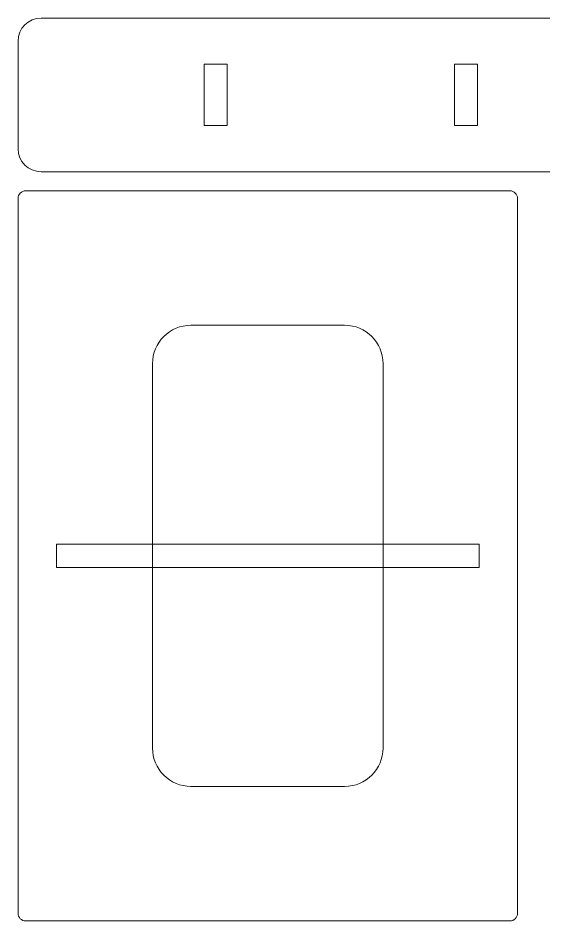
# Model space of a CAD drawing. Header units: millimetres. Extents: x -295 to 213, y -77 to 90.
# Drawn here: x -67.2 to 1.2, y -29.9 to 87.5 of the extents above; entities that cross this region are included whole.
import ezdxf

# ---------------------------------------------------------------- set-up
doc = ezdxf.new("R2010")
doc.units = ezdxf.units.MM
doc.header["$MEASUREMENT"] = 0
doc.layers.add('Layer 1', color=7, linetype='Continuous')

msp = doc.modelspace()

# ---------------------------------------------------------------- linework, layer by layer
at = {"layer": 'Layer 1', "color": 240, "lineweight": 9}
for points in [[(-64.2344, 87.5319), (-65.8866, 87.5319), (-67.2342, 86.1842), (-67.2342, 84.5319)], [(13.7657, 87.5319), (13.7657, 87.5319), (-64.2344, 87.5319), (-64.2344, 87.5319)], [(-67.2342, 84.5319), (-67.2342, 84.5319), (-67.2342, 70.5319), (-67.2342, 70.5319)], [(-67.2342, 70.5319), (-67.2342, 68.8796), (-65.8866, 67.5319), (-64.2344, 67.5319)], [(-64.2344, 67.5319), (-64.2344, 67.5319), (13.7657, 67.5319), (13.7657, 67.5319)], [(-66.2343, 65.0648), (-66.7852, 65.0648), (-67.2342, 64.6156), (-67.2342, 64.0648)], [(-3.2344, 65.0648), (-3.2344, 65.0648), (-66.2343, 65.0648), (-66.2343, 65.0648)], [(-2.2342, 64.0648), (-2.2342, 64.6156), (-2.6835, 65.0648), (-3.2344, 65.0648)], [(-67.2342, 64.0648), (-67.2342, 64.0648), (-67.2342, -28.935), (-67.2342, -28.935)], [(-2.2342, -28.935), (-2.2342, -28.935), (-2.2342, 64.0648), (-2.2342, 64.0648)], [(-44.7344, 47.5648), (-47.4881, 47.5648), (-49.7342, 45.3186), (-49.7342, 42.5648)], [(-24.7343, 47.5648), (-24.7343, 47.5648), (-44.7344, 47.5648), (-44.7344, 47.5648)], [(-19.7342, 42.5648), (-19.7342, 45.3186), (-21.9803, 47.5648), (-24.7343, 47.5648)], [(-49.7342, 42.5648), (-49.7342, 42.5648), (-49.7342, -7.4351), (-49.7342, -7.4351)], [(-19.7342, -7.4351), (-19.7342, -7.4351), (-19.7342, 42.5648), (-19.7342, 42.5648)], [(-49.7342, -7.4351), (-49.7342, -10.1889), (-47.4881, -12.4351), (-44.7344, -12.4351)], [(-24.7343, -12.4351), (-21.9803, -12.4351), (-19.7342, -10.1889), (-19.7342, -7.4351)], [(-44.7344, -12.4351), (-44.7344, -12.4351), (-24.7343, -12.4351), (-24.7343, -12.4351)], [(-67.2342, -28.935), (-67.2342, -29.4858), (-66.7852, -29.935), (-66.2343, -29.935)], [(-3.2344, -29.935), (-2.6835, -29.935), (-2.2342, -29.4858), (-2.2342, -28.935)], [(-66.2343, -29.935), (-66.2343, -29.935), (-3.2344, -29.935), (-3.2344, -29.935)]]:
    msp.add_open_spline(points, degree=3, dxfattribs=at)
for points in [[(-43.0344, 81.5319), (-43.0344, 81.5319), (-40.0342, 81.5319), (-40.0342, 81.5319), (-40.0342, 81.5319), (-40.0342, 81.5319), (-40.0342, 73.5319), (-40.0342, 73.5319), (-40.0342, 73.5319), (-40.0342, 73.5319), (-43.0344, 73.5319), (-43.0344, 73.5319), (-43.0344, 73.5319), (-43.0344, 73.5319), (-43.0344, 81.5319), (-43.0344, 81.5319)], [(-10.4342, 81.5319), (-10.4342, 81.5319), (-7.4344, 81.5319), (-7.4344, 81.5319), (-7.4344, 81.5319), (-7.4344, 81.5319), (-7.4344, 73.5319), (-7.4344, 73.5319), (-7.4344, 73.5319), (-7.4344, 73.5319), (-10.4342, 73.5319), (-10.4342, 73.5319), (-10.4342, 73.5319), (-10.4342, 73.5319), (-10.4342, 81.5319), (-10.4342, 81.5319)]]:
    msp.add_open_spline(points, degree=3, knots=[0, 0, 0, 0, 0.2, 0.2, 0.2, 0.2, 0.4, 0.4, 0.4, 0.4, 0.6, 0.6, 0.6, 0.6, 1, 1, 1, 1], dxfattribs=at)
at = {"layer": 'Layer 1', "color": 254, "lineweight": 9}
msp.add_open_spline([(-62.2344, 19.0648), (-62.2344, 19.0648), (-7.2344, 19.0648), (-7.2344, 19.0648), (-7.2344, 19.0648), (-7.2344, 19.0648), (-7.2344, 16.0648), (-7.2344, 16.0648), (-7.2344, 16.0648), (-7.2344, 16.0648), (-62.2344, 16.0648), (-62.2344, 16.0648), (-62.2344, 16.0648), (-62.2344, 16.0648), (-62.2344, 19.0648), (-62.2344, 19.0648)], degree=3, knots=[0, 0, 0, 0, 0.2, 0.2, 0.2, 0.2, 0.4, 0.4, 0.4, 0.4, 0.6, 0.6, 0.6, 0.6, 1, 1, 1, 1], dxfattribs=at)

doc.saveas('drawing.dxf')
